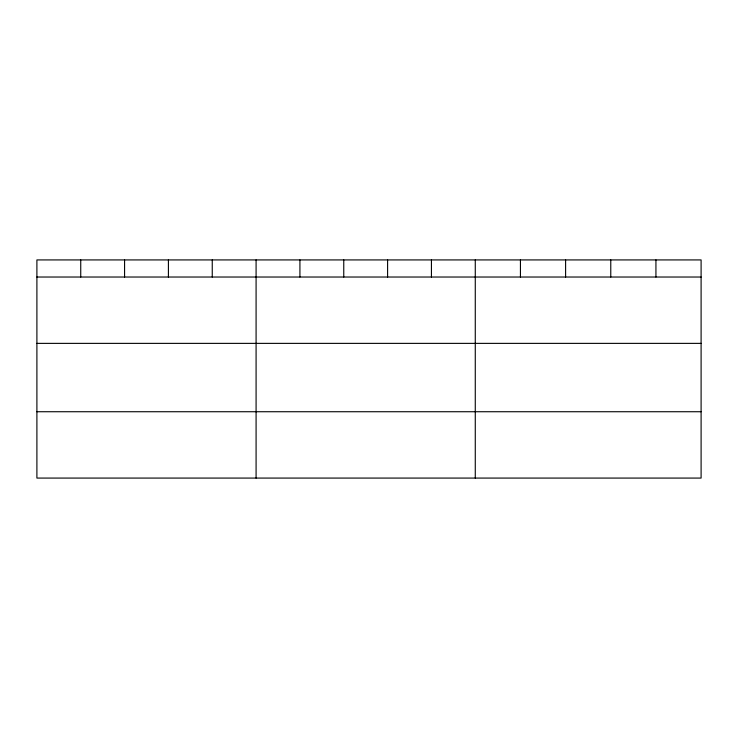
<?xml version="1.0" encoding="UTF-8"?>
<svg xmlns="http://www.w3.org/2000/svg" width="738" height="738" viewBox="0 0 738 738"><rect width="100%" height="100%" fill="white"/><g stroke="black" fill="none" stroke-linecap="round" stroke-linejoin="round"><path stroke-width="1.11" d="M701.1 277.027L701.1 478.076L36.9 478.076L36.9 259.924L701.1 259.924L701.1 277.027L36.9 277.027M36.9 343.373L701.1 343.373M36.9 411.73L701.1 411.73M655.934 259.924L655.934 277.027M610.769 259.924L610.769 277.027M565.603 259.924L565.603 277.027M520.438 259.924L520.438 277.027M475.272 259.924L475.272 478.076M431.435 259.924L431.435 277.027M387.598 259.924L387.598 277.027M343.76 259.924L343.76 277.027M299.923 259.924L299.923 277.027M256.086 259.924L256.086 478.076M212.249 259.924L212.249 277.027M168.412 259.924L168.412 277.027M124.574 259.924L124.574 277.027M80.737 259.924L80.737 277.027"/></g></svg>
